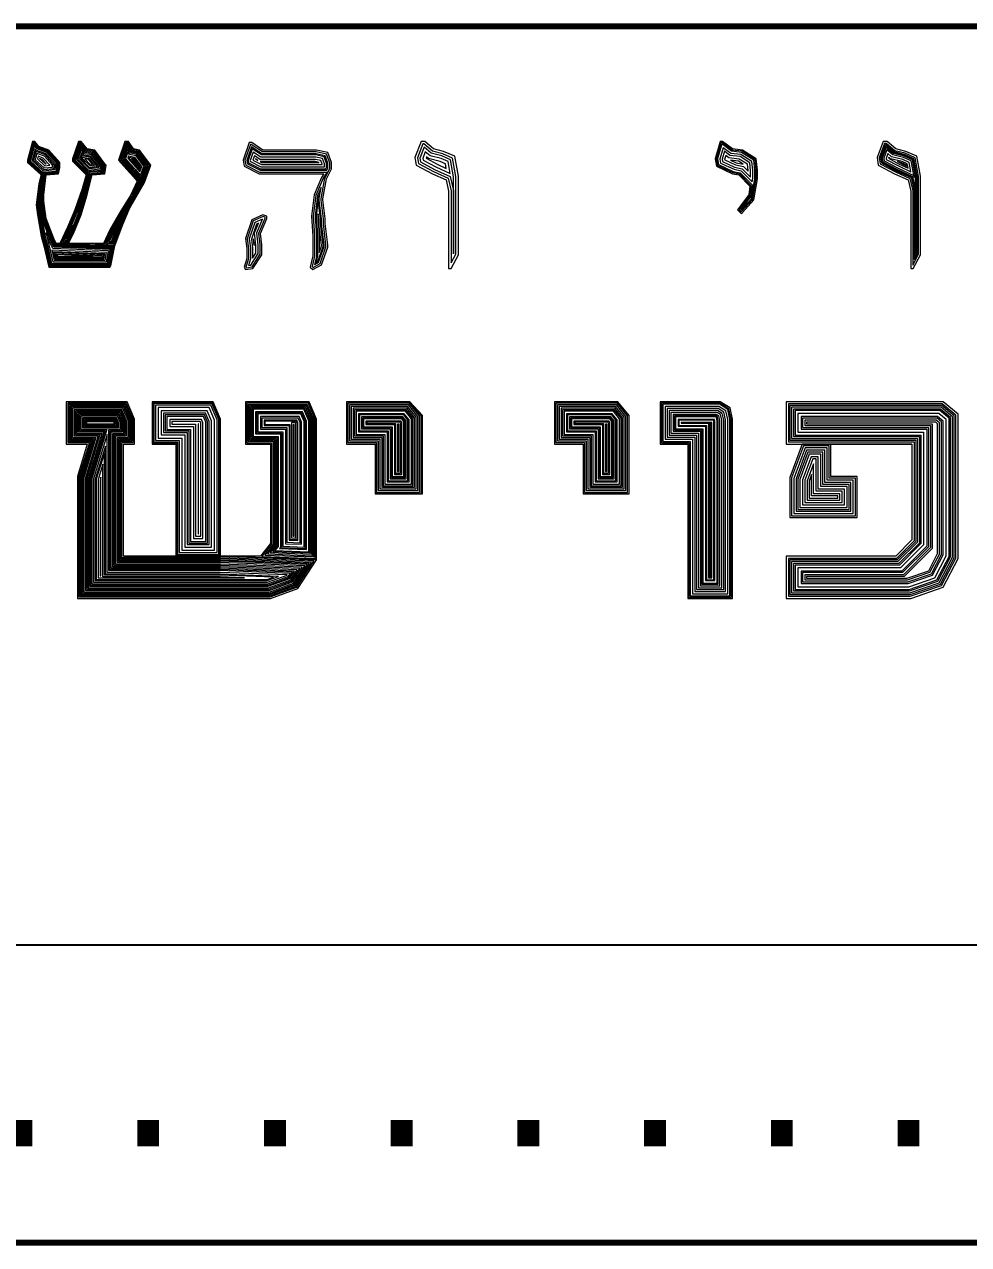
# Model space of a CAD drawing. Extents: x 208781 to 210549, y 749110 to 750610.
# Drawn here: x 210299.6 to 210343.9, y 750284.2 to 750341.4 of the extents above; entities that cross this region are included whole.
import ezdxf

# ---------------------------------------------------------------- set-up
doc = ezdxf.new("R2010")
doc.units = 0
doc.layers.add('-misgeret_ezer', color=5, linetype='Continuous', plot=False)
doc.layers.add('_view', color=7, linetype='Continuous')
doc.styles.add('WMF-Aharoni0', font='ahronbd.ttf')

msp = doc.modelspace()

# ---------------------------------------------------------------- linework, layer by layer
at = {"layer": '-misgeret_ezer'}
msp.add_line((208781.199, 750298.238), (210531.199, 750298.238), dxfattribs=at)
at = {"layer": '_view', "linetype": 'Continuous'}
for points in [[(210430.237, 750341.435), (210257.772, 750341.435), (210257.772, 750284.168), (210430.237, 750284.168)], [(210430.193, 750341.39), (210257.816, 750341.39), (210257.816, 750284.212), (210430.193, 750284.212)], [(210430.141, 750341.338), (210257.869, 750341.338), (210257.869, 750284.264), (210430.141, 750284.264)], [(210430.113, 750341.31), (210257.897, 750341.31), (210257.897, 750284.292), (210430.113, 750284.292)], [(210430.049, 750341.247), (210257.96, 750341.247), (210257.96, 750284.355), (210430.049, 750284.355)]]:
    msp.add_lwpolyline(points, close=True, dxfattribs=at)
at = {"layer": '_view', "lineweight": 0}
for points in [[(210300.078, 750335.945), (210299.961, 750335.945), (210299.727, 750335.068), (210299.727, 750334.951), (210300.37, 750334.367), (210300.253, 750333.957), (210300.136, 750332.964), (210300.195, 750332.496), (210300.37, 750331.502), (210300.487, 750331.035), (210300.721, 750330.041), (210303.585, 750330.041), (210303.643, 750330.1), (210303.819, 750331.035), (210301.071, 750331.152), (210300.955, 750331.386), (210300.604, 750332.321), (210300.487, 750333.139), (210300.487, 750333.431), (210300.604, 750334.367), (210301.188, 750334.425), (210301.247, 750334.717), (210301.247, 750334.951), (210300.721, 750335.536), (210300.253, 750335.711), (210300.078, 750335.945)], [(210302.241, 750335.945), (210302.124, 750335.945), (210301.831, 750335.127), (210301.831, 750335.01), (210302.474, 750334.367), (210302.299, 750333.724), (210301.948, 750332.73), (210301.598, 750331.912), (210301.247, 750331.152), (210301.071, 750331.152), (210301.656, 750331.152), (210301.89, 750331.619), (210302.241, 750332.496), (210302.533, 750333.431), (210302.767, 750334.367), (210303.351, 750334.425), (210303.41, 750334.834), (210303.351, 750334.893), (210302.883, 750335.536), (210302.533, 750335.594), (210302.241, 750335.945)], [(210304.462, 750335.945), (210304.286, 750335.945), (210304.286, 750335.945), (210303.994, 750335.068), (210304.52, 750334.484), (210304.579, 750334.425), (210304.871, 750334.074), (210304.579, 750333.431), (210304.053, 750332.613), (210303.585, 750331.795), (210303.293, 750331.152), (210301.656, 750331.152), (210301.071, 750331.152), (210303.819, 750331.035), (210304.169, 750331.97), (210304.52, 750332.788), (210304.988, 750333.607), (210305.222, 750334.016), (210305.514, 750334.834), (210305.514, 750334.834), (210304.988, 750335.536), (210304.696, 750335.594), (210304.462, 750335.945)], [(210310.248, 750335.886), (210310.132, 750335.886), (210309.839, 750335.068), (210309.898, 750334.776), (210310.599, 750334.425), (210313.639, 750334.425), (210313.522, 750334.25), (210313.171, 750333.431), (210313.054, 750332.438), (210313.113, 750331.502), (210313.113, 750330.567), (210312.996, 750330.041), (210313.113, 750329.924), (210313.522, 750330.158), (210313.814, 750330.976), (210313.814, 750331.093), (210313.697, 750332.087), (210313.697, 750332.321), (210313.58, 750333.198), (210313.58, 750333.256), (210313.756, 750334.191), (210313.989, 750334.659), (210313.989, 750334.951), (210313.814, 750335.419), (210313.288, 750335.536), (210310.775, 750335.536), (210310.248, 750335.886)], [(210318.373, 750335.945), (210318.198, 750335.945), (210317.906, 750335.185), (210317.964, 750334.834), (210318.724, 750334.425), (210319.367, 750334.133), (210319.484, 750333.607), (210319.484, 750329.983), (210319.601, 750329.983), (210319.952, 750330.626), (210319.952, 750334.308), (210319.776, 750335.243), (210319.25, 750335.477), (210318.783, 750335.594), (210318.373, 750335.945)], [(210332.343, 750335.945), (210332.227, 750335.945), (210331.993, 750335.127), (210332.051, 750334.776), (210332.811, 750334.425), (210333.103, 750334.367), (210333.629, 750333.841), (210333.571, 750333.431), (210333.045, 750332.73), (210333.22, 750332.555), (210333.279, 750332.613), (210333.805, 750333.198), (210333.98, 750334.191), (210333.98, 750334.6), (210333.922, 750335.127), (210333.279, 750335.536), (210332.811, 750335.594), (210332.343, 750335.945)], [(210340.059, 750335.945), (210339.884, 750335.945), (210339.591, 750335.185), (210339.65, 750334.834), (210340.41, 750334.425), (210341.053, 750334.133), (210341.17, 750333.607), (210341.17, 750329.983), (210341.287, 750329.983), (210341.637, 750330.626), (210341.637, 750334.308), (210341.462, 750335.243), (210340.936, 750335.477), (210340.468, 750335.594), (210340.059, 750335.945)], [(210310.775, 750332.496), (210310.248, 750332.262), (210309.956, 750331.386), (210310.015, 750330.918), (210310.015, 750330.45), (210309.898, 750330.041), (210309.956, 750329.924), (210310.307, 750329.983), (210310.716, 750330.626), (210310.716, 750331.093), (210310.658, 750331.619), (210310.95, 750332.321), (210310.95, 750332.438), (210310.775, 750332.496)], [(210304.403, 750323.728), (210301.539, 750323.728), (210301.539, 750321.741), (210302.533, 750321.741), (210302.065, 750320.221), (210302.065, 750314.493), (210311.125, 750314.493), (210312.411, 750314.96), (210313.288, 750316.305), (210308.787, 750316.48), (210304.228, 750316.48), (210304.228, 750321.741), (210304.754, 750321.741), (210304.754, 750322.91), (210304.403, 750323.728)], [(210308.436, 750323.728), (210305.572, 750323.728), (210305.572, 750321.741), (210306.683, 750321.741), (210306.683, 750316.48), (210304.228, 750316.48), (210308.787, 750316.48), (210308.787, 750322.91), (210308.436, 750323.728)], [(210312.937, 750323.728), (210309.956, 750323.728), (210309.956, 750321.741), (210311.125, 750321.741), (210311.125, 750317.065), (210310.658, 750316.48), (210308.787, 750316.48), (210313.288, 750316.305), (210313.288, 750322.91), (210312.937, 750323.728)], [(210317.672, 750323.728), (210314.691, 750323.728), (210314.691, 750321.741), (210316.094, 750321.741), (210316.094, 750319.403), (210318.256, 750319.403), (210318.256, 750323.085), (210317.672, 750323.728)], [(210317.613, 750323.728), (210314.691, 750323.728), (210314.691, 750321.741), (210316.035, 750321.741), (210316.035, 750319.403), (210318.198, 750319.403), (210318.198, 750323.085), (210317.613, 750323.728)], [(210317.672, 750323.728), (210314.691, 750323.728), (210314.691, 750321.741), (210316.035, 750321.741), (210316.035, 750319.403), (210318.198, 750319.403), (210318.198, 750323.085), (210317.672, 750323.728)], [(210327.375, 750323.728), (210324.452, 750323.728), (210324.452, 750321.741), (210325.797, 750321.741), (210325.797, 750319.403), (210327.96, 750319.403), (210327.96, 750323.085), (210327.375, 750323.728)], [(210327.433, 750323.728), (210324.452, 750323.728), (210324.452, 750321.741), (210325.797, 750321.741), (210325.797, 750319.403), (210327.96, 750319.403), (210327.96, 750323.085), (210327.433, 750323.728)], [(210332.227, 750323.728), (210329.421, 750323.728), (210329.421, 750321.741), (210330.707, 750321.741), (210330.707, 750314.493), (210332.811, 750314.493), (210332.811, 750322.91), (210332.694, 750323.436), (210332.227, 750323.728)], [(210342.689, 750323.728), (210335.324, 750323.728), (210335.324, 750321.741), (210336.084, 750321.741), (210341.228, 750321.741), (210341.228, 750317.24), (210340.468, 750316.48), (210335.324, 750316.48), (210335.324, 750314.493), (210340.936, 750314.493), (210341.17, 750314.493), (210342.689, 750315.019), (210343.391, 750316.363), (210343.391, 750323.144), (210342.689, 750323.728)], [(210336.084, 750321.741), (210335.5, 750320.163), (210335.5, 750318.292), (210338.656, 750318.292), (210338.656, 750320.221), (210337.429, 750320.221), (210337.429, 750321.741), (210341.228, 750321.741), (210336.084, 750321.741)]]:
    msp.add_lwpolyline(points, dxfattribs=at)
for points in [[(210300.059, 750335.908), (210299.989, 750335.908), (210299.764, 750335.063), (210299.764, 750334.967), (210300.412, 750334.378), (210300.289, 750333.95), (210300.173, 750332.964), (210300.231, 750332.502), (210300.406, 750331.51), (210300.523, 750331.044), (210300.75, 750330.078), (210303.57, 750330.078), (210303.609, 750330.118), (210303.775, 750331), (210301.048, 750331.116), (210300.921, 750331.371), (210300.568, 750332.312), (210300.45, 750333.137), (210300.45, 750333.434), (210300.571, 750334.4), (210301.158, 750334.459), (210301.21, 750334.721), (210301.21, 750334.937), (210300.699, 750335.504), (210300.23, 750335.68)], [(210300.046, 750335.881), (210300.01, 750335.881), (210299.791, 750335.06), (210299.791, 750334.979), (210300.442, 750334.387), (210300.316, 750333.945), (210300.2, 750332.964), (210300.258, 750332.506), (210300.432, 750331.516), (210300.549, 750331.05), (210300.771, 750330.105), (210303.559, 750330.105), (210303.585, 750330.131), (210303.743, 750330.974), (210301.031, 750331.09), (210300.896, 750331.36), (210300.542, 750332.305), (210300.423, 750333.135), (210300.423, 750333.435), (210300.547, 750334.425), (210301.135, 750334.484), (210301.183, 750334.724), (210301.183, 750334.927), (210300.684, 750335.482), (210300.213, 750335.658)], [(210300.036, 750335.832), (210299.829, 750335.055), (210299.829, 750334.996), (210300.485, 750334.399), (210300.353, 750333.937), (210300.238, 750332.964), (210300.295, 750332.511), (210300.469, 750331.524), (210300.585, 750331.059), (210300.801, 750330.143), (210303.543, 750330.143), (210303.549, 750330.149), (210303.697, 750330.938), (210301.007, 750331.053), (210300.861, 750331.345), (210300.505, 750332.296), (210300.385, 750333.132), (210300.385, 750333.438), (210300.513, 750334.46), (210301.104, 750334.519), (210301.145, 750334.727), (210301.145, 750334.912), (210300.662, 750335.449), (210300.19, 750335.626)], [(210302.223, 750335.908), (210302.149, 750335.908), (210301.868, 750335.12), (210301.868, 750335.025), (210302.515, 750334.377), (210302.334, 750333.713), (210301.982, 750332.717), (210301.631, 750331.897), (210301.304, 750331.188), (210301.633, 750331.188), (210301.856, 750331.634), (210302.206, 750332.508), (210302.498, 750333.441), (210302.737, 750334.4), (210303.319, 750334.459), (210303.371, 750334.821), (210303.323, 750334.869), (210302.863, 750335.502), (210302.513, 750335.56)], [(210302.201, 750335.86), (210302.183, 750335.86), (210301.916, 750335.112), (210301.916, 750335.045), (210302.569, 750334.392), (210302.38, 750333.698), (210302.027, 750332.699), (210301.675, 750331.877), (210301.379, 750331.236), (210301.604, 750331.236), (210301.813, 750331.654), (210302.161, 750332.524), (210302.452, 750333.454), (210302.699, 750334.445), (210303.277, 750334.502), (210303.32, 750334.804), (210303.287, 750334.838), (210302.836, 750335.458), (210302.488, 750335.516)], [(210304.441, 750335.906), (210304.314, 750335.906), (210304.038, 750335.077), (210304.548, 750334.51), (210304.607, 750334.451), (210304.916, 750334.08), (210304.613, 750333.413), (210304.086, 750332.593), (210303.619, 750331.777), (210303.318, 750331.113), (210302.894, 750331.113), (210303.792, 750331.075), (210304.133, 750331.985), (210304.485, 750332.806), (210304.954, 750333.626), (210305.186, 750334.032), (210305.47, 750334.828), (210304.966, 750335.501), (210304.672, 750335.559)], [(210304.412, 750335.852), (210304.353, 750335.852), (210304.099, 750335.09), (210304.587, 750334.547), (210304.647, 750334.488), (210304.979, 750334.089), (210304.66, 750333.387), (210304.132, 750332.565), (210303.668, 750331.752), (210303.392, 750331.146), (210303.756, 750331.13), (210304.083, 750332.005), (210304.437, 750332.83), (210304.907, 750333.653), (210305.137, 750334.055), (210305.41, 750334.818), (210304.935, 750335.452), (210304.64, 750335.511)], [(210318.329, 750335.825), (210318.281, 750335.825), (210318.03, 750335.172), (210318.073, 750334.912), (210318.778, 750334.533), (210319.471, 750334.217), (210319.604, 750333.62), (210319.604, 750330.24), (210319.831, 750330.656), (210319.831, 750334.297), (210319.67, 750335.159), (210319.211, 750335.363), (210318.726, 750335.484)], [(210332.325, 750335.888), (210332.269, 750335.888), (210332.05, 750335.123), (210332.102, 750334.814), (210332.829, 750334.479), (210333.131, 750334.419), (210333.689, 750333.86), (210333.625, 750333.409), (210333.119, 750332.735), (210333.22, 750332.634), (210333.238, 750332.652), (210333.752, 750333.223), (210333.924, 750334.196), (210333.924, 750334.597), (210333.869, 750335.093), (210333.259, 750335.481), (210332.789, 750335.54)], [(210340.024, 750335.85), (210339.949, 750335.85), (210339.689, 750335.175), (210339.736, 750334.896), (210340.452, 750334.51), (210341.135, 750334.2), (210341.265, 750333.617), (210341.265, 750330.141), (210341.542, 750330.65), (210341.542, 750334.299), (210341.378, 750335.177), (210340.905, 750335.387), (210340.423, 750335.507)], [(210300.051, 750335.752), (210299.864, 750335.05), (210299.864, 750335.012), (210300.477, 750334.454), (210300.482, 750334.492), (210301.074, 750334.551), (210301.11, 750334.731), (210301.11, 750334.899), (210300.641, 750335.419), (210300.168, 750335.597)], [(210300.083, 750335.587), (210299.938, 750335.043), (210300.465, 750334.564), (210301.013, 750334.619), (210301.037, 750334.738), (210301.037, 750334.87), (210300.599, 750335.357), (210300.122, 750335.536)], [(210300.115, 750335.474), (210300.006, 750335.063), (210300.486, 750334.626), (210300.963, 750334.674), (210300.977, 750334.744), (210300.977, 750334.847), (210300.564, 750335.306)], [(210300.163, 750335.381), (210300.084, 750335.086), (210300.51, 750334.699), (210300.904, 750334.739), (210300.906, 750334.751), (210300.906, 750334.821), (210300.523, 750335.246)], [(210300.229, 750335.253), (210300.193, 750335.118), (210300.543, 750334.8), (210300.774, 750334.823), (210300.467, 750335.164)], [(210302.207, 750335.77), (210301.969, 750335.103), (210301.969, 750335.066), (210302.628, 750334.407), (210302.43, 750333.683), (210302.076, 750332.68), (210301.723, 750331.856), (210301.462, 750331.289), (210301.571, 750331.289), (210301.764, 750331.676), (210302.111, 750332.542), (210302.4, 750333.469), (210302.657, 750334.494), (210303.23, 750334.551), (210303.264, 750334.786), (210303.246, 750334.803), (210302.805, 750335.409), (210302.46, 750335.467)], [(210302.225, 750335.67), (210302.019, 750335.094), (210302.019, 750335.087), (210302.606, 750334.5), (210302.616, 750334.54), (210303.186, 750334.597), (210303.21, 750334.768), (210303.208, 750334.77), (210302.777, 750335.363), (210302.433, 750335.42)], [(210302.245, 750335.556), (210302.084, 750335.104), (210302.592, 750334.596), (210303.136, 750334.65), (210303.15, 750334.752), (210302.744, 750335.31), (210302.403, 750335.367)], [(210302.27, 750335.415), (210302.166, 750335.123), (210302.619, 750334.67), (210303.073, 750334.715), (210303.076, 750334.734), (210302.704, 750335.245), (210302.365, 750335.301)], [(210302.288, 750335.316), (210302.223, 750335.135), (210302.637, 750334.722), (210302.997, 750334.758), (210302.675, 750335.199), (210302.338, 750335.255)], [(210304.391, 750335.813), (210304.382, 750335.813), (210304.144, 750335.099), (210304.616, 750334.575), (210304.676, 750334.514), (210305.026, 750334.095), (210304.695, 750333.368), (210304.166, 750332.544), (210303.703, 750331.734), (210303.452, 750331.183), (210303.729, 750331.171), (210304.047, 750332.019), (210304.402, 750332.847), (210304.873, 750333.672), (210305.101, 750334.071), (210305.365, 750334.812), (210304.912, 750335.416), (210304.616, 750335.475)], [(210304.398, 750335.719), (210304.195, 750335.11), (210304.649, 750334.606), (210304.71, 750334.545), (210305.068, 750334.115), (210305.314, 750334.804), (210304.886, 750335.375), (210304.589, 750335.434)], [(210304.415, 750335.596), (210304.257, 750335.123), (210304.689, 750334.644), (210304.75, 750334.582), (210305.049, 750334.224), (210305.253, 750334.795), (210304.855, 750335.325), (210304.556, 750335.385)], [(210304.434, 750335.454), (210304.329, 750335.138), (210304.735, 750334.687), (210304.797, 750334.624), (210305.027, 750334.349), (210305.182, 750334.784), (210304.819, 750335.268), (210304.518, 750335.328)], [(210304.46, 750335.259), (210304.427, 750335.158), (210304.797, 750334.746), (210304.861, 750334.683), (210304.996, 750334.52), (210305.085, 750334.769), (210304.77, 750335.19), (210304.466, 750335.251)], [(210310.224, 750335.806), (210310.189, 750335.806), (210309.923, 750335.062), (210309.969, 750334.83), (210310.618, 750334.506), (210313.79, 750334.506), (210313.593, 750334.211), (210313.25, 750333.41), (210313.135, 750332.435), (210313.193, 750331.505), (210313.193, 750330.558), (210313.084, 750330.067), (210313.126, 750330.025), (210313.456, 750330.213), (210313.733, 750330.99), (210313.733, 750331.089), (210313.616, 750332.082), (210313.616, 750332.315), (210313.499, 750333.192), (210313.499, 750333.264), (210313.678, 750334.217), (210313.909, 750334.678), (210313.909, 750334.936), (210313.754, 750335.349), (210313.279, 750335.455), (210310.75, 750335.455)], [(210310.241, 750335.686), (210310.016, 750335.055), (210310.049, 750334.891), (210310.639, 750334.596), (210313.767, 750334.596), (210313.819, 750334.699), (210313.819, 750334.92), (210313.687, 750335.272), (210313.269, 750335.365), (210310.723, 750335.365)], [(210310.27, 750335.598), (210310.075, 750335.051), (210310.099, 750334.93), (210310.653, 750334.653), (210313.732, 750334.653), (210313.762, 750334.713), (210313.762, 750334.91), (210313.644, 750335.223), (210313.263, 750335.308), (210310.706, 750335.308)], [(210310.322, 750335.441), (210310.18, 750335.043), (210310.189, 750334.998), (210310.677, 750334.755), (210313.66, 750334.755), (210313.66, 750334.891), (210313.568, 750335.136), (210313.252, 750335.206), (210310.675, 750335.206)], [(210310.379, 750335.271), (210310.305, 750335.064), (210310.703, 750334.865), (210313.55, 750334.865), (210313.55, 750334.871), (210313.486, 750335.041), (210313.24, 750335.096), (210310.641, 750335.096)], [(210318.338, 750335.674), (210318.141, 750335.161), (210318.171, 750334.982), (210318.826, 750334.63), (210319.565, 750334.294), (210319.712, 750333.632), (210319.712, 750330.664), (210319.723, 750330.684), (210319.723, 750334.287), (210319.574, 750335.083), (210319.176, 750335.261), (210318.675, 750335.386)], [(210318.393, 750335.459), (210318.273, 750335.148), (210318.287, 750335.065), (210318.882, 750334.744), (210319.566, 750334.434), (210319.461, 750334.994), (210319.134, 750335.139), (210318.615, 750335.269)], [(210332.313, 750335.823), (210332.112, 750335.12), (210332.156, 750334.856), (210332.847, 750334.536), (210333.161, 750334.474), (210333.753, 750333.882), (210333.682, 750333.385), (210333.198, 750332.741), (210333.219, 750332.721), (210333.696, 750333.251), (210333.864, 750334.201), (210333.864, 750334.594), (210333.812, 750335.058), (210333.238, 750335.423), (210332.766, 750335.482)], [(210332.371, 750335.647), (210332.219, 750335.114), (210332.25, 750334.928), (210332.88, 750334.637), (210333.212, 750334.57), (210333.731, 750334.052), (210333.759, 750334.211), (210333.759, 750334.588), (210333.714, 750334.997), (210333.202, 750335.322), (210332.725, 750335.382)], [(210332.426, 750335.484), (210332.319, 750335.108), (210332.338, 750334.995), (210332.91, 750334.73), (210333.261, 750334.66), (210333.661, 750334.26), (210333.661, 750334.583), (210333.622, 750334.939), (210333.168, 750335.228), (210332.687, 750335.288)], [(210332.494, 750335.284), (210332.441, 750335.101), (210332.445, 750335.077), (210332.948, 750334.845), (210333.319, 750334.77), (210333.542, 750334.548), (210333.542, 750334.576), (210333.509, 750334.869), (210333.126, 750335.113), (210332.641, 750335.174)], [(210339.999, 750335.784), (210339.995, 750335.784), (210339.758, 750335.168), (210339.796, 750334.939), (210340.481, 750334.57), (210341.193, 750334.246), (210341.331, 750333.624), (210341.331, 750330.401), (210341.476, 750330.667), (210341.476, 750334.293), (210341.319, 750335.13), (210340.883, 750335.324), (210340.392, 750335.447)], [(210340.006, 750335.745), (210339.783, 750335.166), (210339.818, 750334.955), (210340.493, 750334.592), (210341.214, 750334.264), (210341.356, 750333.627), (210341.356, 750330.498), (210341.451, 750330.673), (210341.451, 750334.291), (210341.297, 750335.113), (210340.875, 750335.301), (210340.381, 750335.424)], [(210340.026, 750335.665), (210339.832, 750335.161), (210339.862, 750334.986), (210340.514, 750334.635), (210341.256, 750334.297), (210341.403, 750333.632), (210341.403, 750330.685), (210341.404, 750330.685), (210341.404, 750334.286), (210341.255, 750335.08), (210340.86, 750335.255), (210340.358, 750335.381)], [(210340.056, 750335.55), (210339.903, 750335.153), (210339.924, 750335.03), (210340.544, 750334.696), (210341.315, 750334.346), (210341.335, 750334.257), (210341.335, 750334.28), (210341.194, 750335.032), (210340.837, 750335.19), (210340.326, 750335.318)], [(210340.101, 750335.371), (210340.013, 750335.142), (210340.02, 750335.099), (210340.591, 750334.791), (210341.181, 750334.523), (210341.1, 750334.957), (210340.802, 750335.089), (210340.276, 750335.221)], [(210300.293, 750335.14), (210300.572, 750334.887), (210300.602, 750334.89), (210300.419, 750335.093)], [(210302.264, 750335.195), (210302.664, 750334.796), (210302.866, 750334.816), (210302.635, 750335.134)], [(210302.409, 750335.121), (210302.682, 750334.848), (210302.775, 750334.857), (210302.607, 750335.088)], [(210304.494, 750335.19), (210304.488, 750335.171), (210304.836, 750334.783), (210304.901, 750334.719), (210304.977, 750334.627), (210305.025, 750334.76), (210304.739, 750335.141)], [(210304.6, 750335.119), (210304.872, 750334.817), (210304.937, 750334.752), (210304.96, 750334.724), (210304.97, 750334.752), (210304.711, 750335.097)], [(210310.427, 750335.127), (210310.421, 750335.111), (210310.542, 750335.05)], [(210310.637, 750335.002), (210310.725, 750334.958), (210313.417, 750334.958), (210313.416, 750334.961), (210313.229, 750335.002)], [(210318.454, 750335.219), (210318.428, 750335.152), (210318.946, 750334.873), (210319.374, 750334.678), (210319.334, 750334.894), (210319.087, 750335.003), (210318.547, 750335.138)], [(210332.716, 750335.063), (210332.979, 750334.941), (210333.314, 750334.874), (210333.092, 750335.016)], [(210340.142, 750335.206), (210340.123, 750335.155), (210340.635, 750334.879), (210341.05, 750334.691), (210341.013, 750334.888), (210340.77, 750334.996), (210340.229, 750335.132)], [(210340.545, 750334.993), (210340.661, 750334.931), (210340.973, 750334.789), (210340.962, 750334.848), (210340.751, 750334.942)], [(210300.43, 750334.079), (210300.388, 750333.931), (210300.274, 750332.964), (210300.33, 750332.517), (210300.504, 750331.531), (210300.62, 750331.068), (210300.829, 750330.178), (210303.519, 750330.178), (210303.655, 750330.905), (210300.985, 750331.019), (210300.829, 750331.331), (210300.471, 750332.287), (210300.35, 750333.129), (210300.35, 750333.44)], [(210313.504, 750333.775), (210313.338, 750333.387), (210313.225, 750332.433), (210313.283, 750331.508), (210313.283, 750330.548), (210313.199, 750330.17), (210313.382, 750330.275), (210313.643, 750331.006), (210313.643, 750331.083), (210313.526, 750332.077), (210313.526, 750332.309), (210313.41, 750333.186), (210313.41, 750333.272)], [(210300.323, 750333.047), (210300.313, 750332.964), (210300.368, 750332.522), (210300.542, 750331.539), (210300.657, 750331.077), (210300.86, 750330.217), (210303.487, 750330.217), (210303.609, 750330.868), (210300.961, 750330.981), (210300.793, 750331.315), (210300.433, 750332.277)], [(210313.366, 750333.261), (210313.269, 750332.432), (210313.327, 750331.509), (210313.327, 750330.544), (210313.263, 750330.256), (210313.347, 750330.305), (210313.6, 750331.013), (210313.6, 750331.081), (210313.483, 750332.074), (210313.483, 750332.307), (210313.366, 750333.183)], [(210313.389, 750333.397), (210313.38, 750333.376), (210313.371, 750333.301)], [(210303.698, 750331.218), (210304.005, 750332.036), (210304.228, 750332.557), (210304.204, 750332.521), (210303.743, 750331.714), (210303.521, 750331.225)], [(210310.778, 750332.417), (210310.308, 750332.208), (210310.032, 750331.378), (210310.089, 750330.923), (210310.089, 750330.44), (210309.977, 750330.049), (210309.998, 750330.006), (210310.262, 750330.05), (210310.642, 750330.647), (210310.642, 750331.089), (210310.582, 750331.63), (210310.876, 750332.336), (210310.876, 750332.384)], [(210313.367, 750332.547), (210313.353, 750332.43), (210313.41, 750331.512), (210313.41, 750330.731), (210313.516, 750331.028), (210313.516, 750331.076), (210313.4, 750332.07), (210313.4, 750332.301)], [(210301.718, 750331.696), (210301.842, 750332.005), (210301.769, 750331.835), (210301.544, 750331.348)], [(210303.675, 750331.252), (210303.974, 750332.049), (210303.976, 750332.054), (210303.773, 750331.699), (210303.572, 750331.256)], [(210310.754, 750332.299), (210310.388, 750332.136), (210310.132, 750331.368), (210310.187, 750330.929), (210310.187, 750330.426), (210310.1, 750330.123), (210310.203, 750330.14), (210310.544, 750330.676), (210310.544, 750331.084), (210310.482, 750331.645)], [(210310.559, 750332.099), (210310.471, 750332.06), (210310.237, 750331.358), (210310.29, 750330.935), (210310.29, 750330.469), (210310.441, 750330.706), (210310.441, 750331.078), (210310.376, 750331.66)], [(210300.593, 750331.652), (210300.61, 750331.554), (210300.725, 750331.094), (210300.915, 750330.286), (210303.429, 750330.286), (210303.525, 750330.802), (210300.917, 750330.913), (210300.729, 750331.287)], [(210310.326, 750331.364), (210310.321, 750331.349), (210310.358, 750331.052), (210310.358, 750331.073)], [(210300.865, 750330.842), (210300.977, 750330.365), (210303.364, 750330.365), (210303.432, 750330.727), (210300.867, 750330.837)], [(210300.953, 750330.764), (210301.031, 750330.433), (210303.307, 750330.433), (210303.35, 750330.662)], [(210301.001, 750330.725), (210301.061, 750330.471), (210303.276, 750330.471), (210303.305, 750330.627)], [(210301.067, 750330.67), (210301.102, 750330.522), (210303.233, 750330.522), (210303.243, 750330.578)], [(210301.114, 750330.631), (210301.131, 750330.559), (210302.81, 750330.559)], [(210304.355, 750323.655), (210301.612, 750323.655), (210301.612, 750321.814), (210302.631, 750321.814), (210302.138, 750320.21), (210302.138, 750314.566), (210311.112, 750314.566), (210312.363, 750315.021), (210313.157, 750316.237), (210308.786, 750316.407), (210304.155, 750316.407), (210304.155, 750321.814), (210304.681, 750321.814), (210304.681, 750322.895)], [(210304.318, 750323.598), (210301.669, 750323.598), (210301.669, 750321.871), (210302.709, 750321.871), (210302.195, 750320.202), (210302.195, 750314.623), (210311.102, 750314.623), (210312.326, 750315.068), (210313.054, 750316.184), (210308.785, 750316.35), (210304.098, 750316.35), (210304.098, 750321.871), (210304.624, 750321.871), (210304.624, 750322.883)], [(210304.28, 750323.541), (210301.726, 750323.541), (210301.726, 750321.928), (210302.786, 750321.928), (210302.252, 750320.193), (210302.252, 750314.68), (210311.092, 750314.68), (210312.289, 750315.115), (210312.951, 750316.131), (210308.784, 750316.293), (210304.041, 750316.293), (210304.041, 750321.928), (210304.567, 750321.928), (210304.567, 750322.872)], [(210304.245, 750323.489), (210301.778, 750323.489), (210301.778, 750321.98), (210302.857, 750321.98), (210302.304, 750320.185), (210302.304, 750314.732), (210311.083, 750314.732), (210312.254, 750315.158), (210312.857, 750316.082), (210308.783, 750316.241), (210303.989, 750316.241), (210303.989, 750321.98), (210304.515, 750321.98), (210304.515, 750322.861)], [(210304.205, 750323.427), (210301.84, 750323.427), (210301.84, 750322.042), (210302.94, 750322.042), (210302.366, 750320.176), (210302.366, 750314.794), (210311.072, 750314.794), (210312.214, 750315.209), (210312.746, 750316.025), (210308.781, 750316.179), (210303.927, 750316.179), (210303.927, 750322.042), (210304.453, 750322.042), (210304.453, 750322.848)], [(210304.155, 750323.351), (210301.916, 750323.351), (210301.916, 750322.118), (210303.043, 750322.118), (210302.442, 750320.164), (210302.442, 750314.87), (210311.059, 750314.87), (210312.164, 750315.272), (210312.609, 750315.954), (210308.78, 750316.103), (210303.851, 750316.103), (210303.851, 750322.118), (210304.377, 750322.118), (210304.377, 750322.833)], [(210304.114, 750323.289), (210301.978, 750323.289), (210301.978, 750322.18), (210303.127, 750322.18), (210302.504, 750320.155), (210302.504, 750314.932), (210311.048, 750314.932), (210312.124, 750315.323), (210312.498, 750315.896), (210308.779, 750316.041), (210303.789, 750316.041), (210303.789, 750322.18), (210304.315, 750322.18), (210304.315, 750322.82)], [(210304.073, 750323.228), (210302.04, 750323.228), (210302.04, 750322.242), (210303.211, 750322.242), (210302.566, 750320.146), (210302.566, 750314.994), (210311.037, 750314.994), (210312.083, 750315.374), (210312.386, 750315.839), (210308.777, 750315.979), (210303.727, 750315.979), (210303.727, 750322.242), (210304.253, 750322.242), (210304.253, 750322.807)], [(210308.411, 750323.69), (210305.611, 750323.69), (210305.611, 750321.78), (210306.721, 750321.78), (210306.721, 750316.519), (210308.749, 750316.519), (210308.749, 750322.902)], [(210308.408, 750323.685), (210305.615, 750323.685), (210305.615, 750321.784), (210306.726, 750321.784), (210306.726, 750316.523), (210308.744, 750316.523), (210308.744, 750322.901)], [(210308.383, 750323.647), (210305.654, 750323.647), (210305.654, 750321.822), (210306.764, 750321.822), (210306.764, 750316.562), (210308.706, 750316.562), (210308.706, 750322.893)], [(210308.326, 750323.561), (210305.74, 750323.561), (210305.74, 750321.908), (210306.85, 750321.908), (210306.85, 750316.648), (210308.62, 750316.648), (210308.62, 750322.876)], [(210308.253, 750323.451), (210305.85, 750323.451), (210305.85, 750322.019), (210306.961, 750322.019), (210306.961, 750316.758), (210308.509, 750316.758), (210308.509, 750322.853)], [(210308.156, 750323.303), (210305.997, 750323.303), (210305.997, 750322.166), (210307.108, 750322.166), (210307.108, 750316.905), (210308.362, 750316.905), (210308.362, 750322.823)], [(210312.899, 750323.671), (210310.014, 750323.671), (210310.014, 750321.798), (210311.183, 750321.798), (210311.183, 750317.045), (210310.717, 750316.462), (210313.231, 750316.365), (210313.231, 750322.898)], [(210312.852, 750323.599), (210310.086, 750323.599), (210310.086, 750321.871), (210311.255, 750321.871), (210311.255, 750317.019), (210310.863, 750316.529), (210313.158, 750316.44), (210313.158, 750322.883)], [(210312.813, 750323.54), (210310.145, 750323.54), (210310.145, 750321.93), (210311.314, 750321.93), (210311.314, 750316.999), (210310.982, 750316.584), (210313.099, 750316.501), (210313.099, 750322.871)], [(210312.769, 750323.474), (210310.211, 750323.474), (210310.211, 750321.995), (210311.38, 750321.995), (210311.38, 750316.975), (210311.115, 750316.644), (210313.033, 750316.57), (210313.033, 750322.858)], [(210312.73, 750323.415), (210310.27, 750323.415), (210310.27, 750322.055), (210311.439, 750322.055), (210311.439, 750316.955), (210311.234, 750316.699), (210312.974, 750316.631), (210312.974, 750322.846)], [(210312.7, 750323.369), (210310.316, 750323.369), (210310.316, 750322.101), (210311.485, 750322.101), (210311.485, 750316.939), (210311.327, 750316.741), (210312.928, 750316.679), (210312.928, 750322.836)], [(210312.626, 750323.257), (210310.428, 750323.257), (210310.428, 750322.212), (210311.597, 750322.212), (210311.597, 750316.899), (210311.553, 750316.844), (210312.817, 750316.795), (210312.817, 750322.813)], [(210317.638, 750323.658), (210314.761, 750323.658), (210314.761, 750321.812), (210316.106, 750321.812), (210316.106, 750319.473), (210318.127, 750319.473), (210318.127, 750323.06)], [(210317.601, 750323.579), (210314.84, 750323.579), (210314.84, 750321.89), (210316.185, 750321.89), (210316.185, 750319.552), (210318.049, 750319.552), (210318.049, 750323.032)], [(210317.564, 750323.5), (210314.919, 750323.5), (210314.919, 750321.969), (210316.264, 750321.969), (210316.264, 750319.631), (210317.97, 750319.631), (210317.97, 750323.004)], [(210317.524, 750323.417), (210315.002, 750323.417), (210315.002, 750322.053), (210316.347, 750322.053), (210316.347, 750319.714), (210317.886, 750319.714), (210317.886, 750322.974)], [(210317.491, 750323.347), (210315.073, 750323.347), (210315.073, 750322.123), (210316.417, 750322.123), (210316.417, 750319.785), (210317.816, 750319.785), (210317.816, 750322.949)], [(210317.458, 750323.276), (210315.143, 750323.276), (210315.143, 750322.193), (210316.487, 750322.193), (210316.487, 750319.855), (210317.746, 750319.855), (210317.746, 750322.924)], [(210327.4, 750323.658), (210324.523, 750323.658), (210324.523, 750321.812), (210325.867, 750321.812), (210325.867, 750319.473), (210327.889, 750319.473), (210327.889, 750323.06)], [(210327.363, 750323.579), (210324.602, 750323.579), (210324.602, 750321.89), (210325.946, 750321.89), (210325.946, 750319.552), (210327.81, 750319.552), (210327.81, 750323.032)], [(210327.325, 750323.5), (210324.681, 750323.5), (210324.681, 750321.969), (210326.025, 750321.969), (210326.025, 750319.631), (210327.731, 750319.631), (210327.731, 750323.004)], [(210327.286, 750323.417), (210324.764, 750323.417), (210324.764, 750322.053), (210326.108, 750322.053), (210326.108, 750319.714), (210327.648, 750319.714), (210327.648, 750322.974)], [(210327.253, 750323.347), (210324.834, 750323.347), (210324.834, 750322.123), (210326.178, 750322.123), (210326.178, 750319.785), (210327.578, 750319.785), (210327.578, 750322.949)], [(210327.219, 750323.276), (210324.904, 750323.276), (210324.904, 750322.193), (210326.249, 750322.193), (210326.249, 750319.855), (210327.508, 750319.855), (210327.508, 750322.924)], [(210332.21, 750323.671), (210329.478, 750323.671), (210329.478, 750321.798), (210330.764, 750321.798), (210330.764, 750314.55), (210332.754, 750314.55), (210332.754, 750322.904), (210332.644, 750323.4)], [(210332.192, 750323.608), (210329.541, 750323.608), (210329.541, 750321.861), (210330.827, 750321.861), (210330.827, 750314.613), (210332.691, 750314.613), (210332.691, 750322.897), (210332.588, 750323.361)], [(210332.162, 750323.505), (210329.644, 750323.505), (210329.644, 750321.965), (210330.93, 750321.965), (210330.93, 750314.717), (210332.587, 750314.717), (210332.587, 750322.885), (210332.496, 750323.296)], [(210332.133, 750323.401), (210329.748, 750323.401), (210329.748, 750322.068), (210331.034, 750322.068), (210331.034, 750314.82), (210332.484, 750314.82), (210332.484, 750322.874), (210332.405, 750323.231)], [(210332.108, 750323.314), (210329.835, 750323.314), (210329.835, 750322.155), (210331.121, 750322.155), (210331.121, 750314.907), (210332.397, 750314.907), (210332.397, 750322.865), (210332.327, 750323.177)], [(210332.083, 750323.227), (210329.922, 750323.227), (210329.922, 750322.243), (210331.208, 750322.243), (210331.208, 750314.995), (210332.309, 750314.995), (210332.309, 750322.855), (210332.25, 750323.122)], [(210342.651, 750323.622), (210335.431, 750323.622), (210335.431, 750321.847), (210336.084, 750321.847), (210341.335, 750321.847), (210341.335, 750317.196), (210340.512, 750316.374), (210335.431, 750316.374), (210335.431, 750314.599), (210340.936, 750314.599), (210341.152, 750314.599), (210342.615, 750315.106), (210343.284, 750316.389), (210343.284, 750323.094)], [(210342.625, 750323.549), (210335.503, 750323.549), (210335.503, 750321.92), (210336.084, 750321.92), (210341.407, 750321.92), (210341.407, 750317.166), (210340.542, 750316.301), (210335.503, 750316.301), (210335.503, 750314.672), (210340.936, 750314.672), (210341.14, 750314.672), (210342.564, 750315.165), (210343.212, 750316.407), (210343.212, 750323.06)], [(210342.596, 750323.47), (210335.583, 750323.47), (210335.583, 750322), (210336.084, 750322), (210341.487, 750322), (210341.487, 750317.133), (210340.575, 750316.221), (210335.583, 750316.221), (210335.583, 750314.752), (210340.936, 750314.752), (210341.126, 750314.752), (210342.508, 750315.23), (210343.132, 750316.427), (210343.132, 750323.023)], [(210342.562, 750323.375), (210335.678, 750323.375), (210335.678, 750322.094), (210336.084, 750322.094), (210341.581, 750322.094), (210341.581, 750317.094), (210340.615, 750316.127), (210335.678, 750316.127), (210335.678, 750314.846), (210340.936, 750314.846), (210341.11, 750314.846), (210342.441, 750315.307), (210343.038, 750316.45), (210343.038, 750322.978)], [(210342.538, 750323.31), (210335.743, 750323.31), (210335.743, 750322.159), (210336.084, 750322.159), (210341.647, 750322.159), (210341.647, 750317.067), (210340.642, 750316.062), (210335.743, 750316.062), (210335.743, 750314.911), (210340.936, 750314.911), (210341.099, 750314.911), (210342.395, 750315.36), (210342.973, 750316.466), (210342.973, 750322.948)], [(210304.026, 750323.156), (210302.111, 750323.156), (210302.111, 750322.313), (210303.307, 750322.313), (210302.637, 750320.135), (210302.637, 750315.065), (210311.024, 750315.065), (210312.036, 750315.433), (210312.258, 750315.773), (210308.776, 750315.908), (210303.656, 750315.908), (210303.656, 750322.313), (210304.182, 750322.313), (210304.182, 750322.793)], [(210303.992, 750323.104), (210302.163, 750323.104), (210302.163, 750322.365), (210303.378, 750322.365), (210302.69, 750320.127), (210302.69, 750315.117), (210311.015, 750315.117), (210312.002, 750315.476), (210312.164, 750315.724), (210308.775, 750315.856), (210303.604, 750315.856), (210303.604, 750322.365), (210304.13, 750322.365), (210304.13, 750322.782)], [(210303.954, 750323.047), (210302.221, 750323.047), (210302.221, 750322.422), (210303.455, 750322.422), (210302.747, 750320.119), (210302.747, 750315.174), (210311.005, 750315.174), (210311.965, 750315.523), (210312.061, 750315.671), (210308.774, 750315.799), (210303.546, 750315.799), (210303.546, 750322.422), (210304.073, 750322.422), (210304.073, 750322.77)], [(210303.901, 750322.966), (210302.301, 750322.966), (210302.301, 750322.503), (210303.466, 750322.503), (210303.466, 750322.503), (210303.992, 750322.503), (210303.992, 750322.754)], [(210303.872, 750322.922), (210302.345, 750322.922), (210302.345, 750322.547), (210303.422, 750322.547), (210303.422, 750322.547), (210303.948, 750322.547), (210303.948, 750322.744)], [(210303.84, 750322.873), (210302.394, 750322.873), (210302.394, 750322.596), (210303.373, 750322.596), (210303.373, 750322.596), (210303.899, 750322.596), (210303.899, 750322.735)], [(210303.804, 750322.819), (210302.448, 750322.819), (210302.448, 750322.65), (210303.319, 750322.65), (210303.319, 750322.65), (210303.845, 750322.65), (210303.845, 750322.723)], [(210303.774, 750322.775), (210302.493, 750322.775), (210302.493, 750322.695), (210303.274, 750322.695), (210303.274, 750322.695), (210303.8, 750322.695), (210303.8, 750322.714)], [(210308.08, 750323.187), (210306.114, 750323.187), (210306.114, 750322.282), (210307.224, 750322.282), (210307.224, 750317.022), (210308.246, 750317.022), (210308.246, 750322.799)], [(210308.031, 750323.113), (210306.187, 750323.113), (210306.187, 750322.356), (210307.298, 750322.356), (210307.298, 750317.095), (210308.172, 750317.095), (210308.172, 750322.784)], [(210307.982, 750323.04), (210306.261, 750323.04), (210306.261, 750322.429), (210307.371, 750322.429), (210307.371, 750317.169), (210308.099, 750317.169), (210308.099, 750322.769)], [(210307.89, 750322.899), (210306.402, 750322.899), (210306.402, 750322.57), (210307.512, 750322.57), (210307.512, 750317.31), (210307.958, 750317.31), (210307.958, 750322.74)], [(210307.821, 750322.795), (210306.506, 750322.795), (210306.506, 750322.675), (210307.617, 750322.675), (210307.617, 750317.414), (210307.853, 750317.414), (210307.853, 750322.718)], [(210307.743, 750322.684), (210307.727, 750322.684), (210307.727, 750317.524), (210307.743, 750317.524)], [(210312.596, 750323.211), (210310.474, 750323.211), (210310.474, 750322.258), (210311.643, 750322.258), (210311.643, 750316.887), (210312.771, 750316.843), (210312.771, 750322.804)], [(210312.557, 750323.152), (210310.533, 750323.152), (210310.533, 750322.318), (210311.702, 750322.318), (210311.702, 750316.944), (210312.711, 750316.904), (210312.711, 750322.792)], [(210312.475, 750323.027), (210310.658, 750323.027), (210310.658, 750322.442), (210311.827, 750322.442), (210311.827, 750317.064), (210312.586, 750317.034), (210312.586, 750322.766)], [(210312.427, 750322.954), (210310.73, 750322.954), (210310.73, 750322.515), (210311.899, 750322.515), (210311.899, 750317.133), (210312.514, 750317.109), (210312.514, 750322.751)], [(210312.362, 750322.856), (210310.829, 750322.856), (210310.829, 750322.613), (210311.998, 750322.613), (210311.998, 750317.228), (210312.416, 750317.212), (210312.416, 750322.731)], [(210312.336, 750322.816), (210310.868, 750322.816), (210310.868, 750322.653), (210312.037, 750322.653), (210312.037, 750317.266), (210312.376, 750317.253), (210312.376, 750322.723)], [(210312.304, 750322.744), (210312.109, 750322.744), (210312.109, 750317.336), (210312.304, 750317.328)], [(210312.218, 750322.659), (210312.195, 750322.659), (210312.195, 750317.418), (210312.218, 750317.417)], [(210317.404, 750323.163), (210315.257, 750323.163), (210315.257, 750322.307), (210316.601, 750322.307), (210316.601, 750319.969), (210317.632, 750319.969), (210317.632, 750322.883)], [(210317.379, 750323.11), (210315.309, 750323.11), (210315.309, 750322.359), (210316.654, 750322.359), (210316.654, 750320.021), (210317.58, 750320.021), (210317.58, 750322.865)], [(210317.338, 750323.024), (210315.395, 750323.024), (210315.395, 750322.446), (210316.74, 750322.446), (210316.74, 750320.107), (210317.493, 750320.107), (210317.493, 750322.834)], [(210317.306, 750322.957), (210315.463, 750322.957), (210315.463, 750322.513), (210316.807, 750322.513), (210316.807, 750320.175), (210317.426, 750320.175), (210317.426, 750322.81)], [(210317.289, 750322.921), (210315.498, 750322.921), (210315.498, 750322.548), (210316.843, 750322.548), (210316.843, 750320.21), (210317.39, 750320.21), (210317.39, 750322.797)], [(210317.24, 750322.816), (210315.603, 750322.816), (210315.603, 750322.653), (210316.947, 750322.653), (210316.947, 750320.315), (210317.286, 750320.315), (210317.286, 750322.76)], [(210317.215, 750322.764), (210315.655, 750322.764), (210315.655, 750322.706), (210317, 750322.706), (210317, 750320.367), (210317.233, 750320.367), (210317.233, 750322.741)], [(210317.147, 750322.678), (210317.086, 750322.678), (210317.086, 750320.454), (210317.147, 750320.454)], [(210327.165, 750323.163), (210325.018, 750323.163), (210325.018, 750322.307), (210326.363, 750322.307), (210326.363, 750319.969), (210327.394, 750319.969), (210327.394, 750322.883)], [(210327.14, 750323.11), (210325.071, 750323.11), (210325.071, 750322.359), (210326.415, 750322.359), (210326.415, 750320.021), (210327.341, 750320.021), (210327.341, 750322.865)], [(210327.1, 750323.024), (210325.157, 750323.024), (210325.157, 750322.446), (210326.501, 750322.446), (210326.501, 750320.107), (210327.255, 750320.107), (210327.255, 750322.834)], [(210327.068, 750322.957), (210325.224, 750322.957), (210325.224, 750322.513), (210326.569, 750322.513), (210326.569, 750320.175), (210327.188, 750320.175), (210327.188, 750322.81)], [(210327.051, 750322.921), (210325.26, 750322.921), (210325.26, 750322.548), (210326.604, 750322.548), (210326.604, 750320.21), (210327.152, 750320.21), (210327.152, 750322.797)], [(210327.001, 750322.816), (210325.364, 750322.816), (210325.364, 750322.653), (210326.709, 750322.653), (210326.709, 750320.315), (210327.048, 750320.315), (210327.048, 750322.76)], [(210326.976, 750322.764), (210325.417, 750322.764), (210325.417, 750322.706), (210326.761, 750322.706), (210326.761, 750320.367), (210326.995, 750320.367), (210326.995, 750322.741)], [(210326.909, 750322.678), (210326.848, 750322.678), (210326.848, 750320.454), (210326.909, 750320.454)], [(210332.055, 750323.131), (210330.018, 750323.131), (210330.018, 750322.338), (210331.304, 750322.338), (210331.304, 750315.09), (210332.214, 750315.09), (210332.214, 750322.844), (210332.166, 750323.062)], [(210332.035, 750323.06), (210330.089, 750323.06), (210330.089, 750322.409), (210331.375, 750322.409), (210331.375, 750315.161), (210332.143, 750315.161), (210332.143, 750322.837), (210332.102, 750323.018)], [(210332.021, 750323.012), (210330.137, 750323.012), (210330.137, 750322.457), (210331.423, 750322.457), (210331.423, 750315.209), (210332.095, 750315.209), (210332.095, 750322.831), (210332.06, 750322.988)], [(210331.959, 750322.893), (210330.256, 750322.893), (210330.256, 750322.576), (210331.542, 750322.576), (210331.542, 750315.328), (210331.976, 750315.328), (210331.976, 750322.818)], [(210331.927, 750322.853), (210330.296, 750322.853), (210330.296, 750322.616), (210331.582, 750322.616), (210331.582, 750315.368), (210331.936, 750315.368), (210331.936, 750322.814)], [(210331.836, 750322.754), (210330.395, 750322.754), (210330.395, 750322.716), (210331.681, 750322.716), (210331.681, 750315.467), (210331.836, 750315.467)], [(210331.817, 750322.734), (210331.701, 750322.734), (210331.701, 750315.487), (210331.817, 750315.487)], [(210331.785, 750322.702), (210331.733, 750322.702), (210331.733, 750315.519), (210331.785, 750315.519)], [(210342.491, 750323.179), (210335.873, 750323.179), (210335.873, 750322.29), (210336.084, 750322.29), (210341.777, 750322.29), (210341.777, 750317.013), (210340.696, 750315.931), (210335.873, 750315.931), (210335.873, 750315.042), (210340.936, 750315.042), (210341.077, 750315.042), (210342.304, 750315.466), (210342.842, 750316.498), (210342.842, 750322.887)], [(210342.436, 750323.027), (210336.026, 750323.027), (210336.026, 750322.442), (210336.084, 750322.442), (210341.929, 750322.442), (210341.929, 750316.95), (210340.759, 750315.779), (210336.026, 750315.779), (210336.026, 750315.194), (210340.936, 750315.194), (210341.052, 750315.194), (210342.197, 750315.59), (210342.69, 750316.535), (210342.69, 750322.815)], [(210342.409, 750322.954), (210336.098, 750322.954), (210336.098, 750322.515), (210342.002, 750322.515), (210342.002, 750316.92), (210340.789, 750315.706), (210336.098, 750315.706), (210336.098, 750315.267), (210340.936, 750315.267), (210341.04, 750315.267), (210342.146, 750315.65), (210342.617, 750316.553), (210342.617, 750322.781)], [(210342.373, 750322.853), (210336.2, 750322.853), (210336.2, 750322.616), (210342.104, 750322.616), (210342.104, 750316.878), (210340.831, 750315.605), (210336.2, 750315.605), (210336.2, 750315.368), (210340.936, 750315.368), (210341.022, 750315.368), (210342.074, 750315.732), (210342.516, 750316.578), (210342.516, 750322.734)], [(210342.344, 750322.773), (210336.28, 750322.773), (210336.28, 750322.696), (210342.183, 750322.696), (210342.183, 750316.844), (210340.864, 750315.525), (210336.28, 750315.525), (210336.28, 750315.448), (210340.936, 750315.448), (210341.009, 750315.448), (210342.018, 750315.797), (210342.436, 750316.598), (210342.436, 750322.696)], [(210303.466, 750322.181), (210302.827, 750320.107), (210302.827, 750315.255), (210310.991, 750315.255), (210311.912, 750315.59), (210311.915, 750315.596), (210308.772, 750315.718), (210303.466, 750315.718)], [(210303.385, 750321.643), (210302.908, 750320.094), (210302.908, 750315.336), (210310.977, 750315.336), (210311.512, 750315.53), (210308.771, 750315.637), (210303.385, 750315.637)], [(210336.142, 750321.659), (210335.582, 750320.148), (210335.582, 750318.375), (210338.574, 750318.375), (210338.574, 750320.139), (210337.346, 750320.139), (210337.346, 750321.659)], [(210336.211, 750321.559), (210335.682, 750320.13), (210335.682, 750318.474), (210338.475, 750318.474), (210338.475, 750320.039), (210337.247, 750320.039), (210337.247, 750321.559)], [(210303.337, 750321.327), (210302.956, 750320.087), (210302.956, 750315.383), (210310.968, 750315.383), (210311.268, 750315.492), (210308.77, 750315.59), (210303.337, 750315.59)], [(210336.287, 750321.45), (210335.791, 750320.111), (210335.791, 750318.583), (210338.365, 750318.583), (210338.365, 750319.93), (210337.138, 750319.93), (210337.138, 750321.45)], [(210336.349, 750321.36), (210335.88, 750320.095), (210335.88, 750318.673), (210338.276, 750318.673), (210338.276, 750319.841), (210337.048, 750319.841), (210337.048, 750321.36)], [(210336.411, 750321.271), (210335.97, 750320.079), (210335.97, 750318.762), (210338.186, 750318.762), (210338.186, 750319.751), (210336.959, 750319.751), (210336.959, 750321.271)], [(210336.501, 750321.142), (210336.099, 750320.055), (210336.099, 750318.891), (210338.057, 750318.891), (210338.057, 750319.622), (210336.83, 750319.622), (210336.83, 750321.142)], [(210336.571, 750321.042), (210336.198, 750320.038), (210336.198, 750318.991), (210337.958, 750318.991), (210337.958, 750319.523), (210336.73, 750319.523), (210336.73, 750321.042)], [(210303.256, 750320.79), (210303.037, 750320.075), (210303.037, 750315.464), (210309.911, 750315.464), (210308.768, 750315.509), (210303.256, 750315.509)], [(210336.611, 750320.808), (210336.318, 750320.016), (210336.318, 750319.11), (210337.838, 750319.11), (210337.838, 750319.403), (210336.611, 750319.403)], [(210303.164, 750320.178), (210303.129, 750320.061), (210303.129, 750315.556), (210303.164, 750315.556)], [(210336.522, 750320.309), (210336.407, 750320), (210336.407, 750319.199), (210337.749, 750319.199), (210337.749, 750319.314), (210336.522, 750319.314)]]:
    msp.add_lwpolyline(points, close=True, dxfattribs=at)

# ---------------------------------------------------------------- texts
at = {"layer": '_view', "lineweight": 0, "style": 'WMF-Aharoni0'}
msp.add_text('. . . . . . . . . . . . . .', height=8, dxfattribs=at).set_placement((210262.298, 750288.773))

doc.saveas('drawing.dxf')
